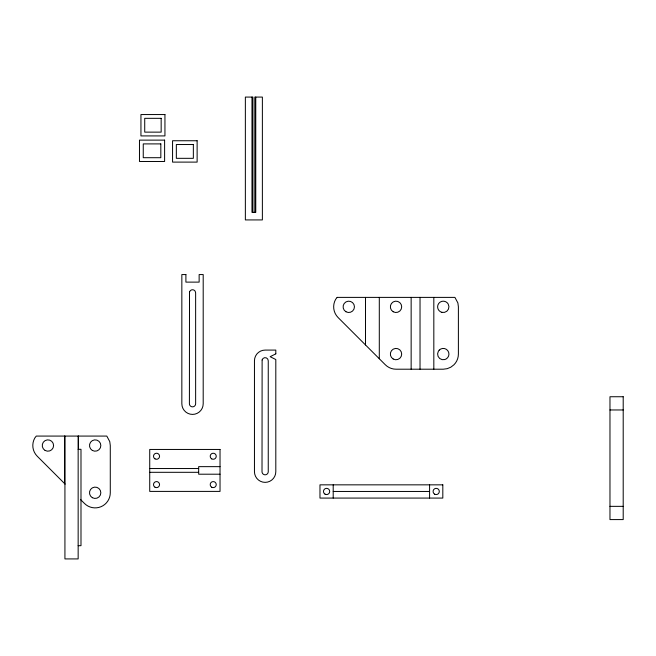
<?xml version="1.0" encoding="UTF-8"?>
<svg xmlns="http://www.w3.org/2000/svg" width="656" height="656" viewBox="0 0 656 656"><rect width="100%" height="100%" fill="white"/><g stroke="black" fill="none" stroke-linecap="round" stroke-linejoin="round"><path stroke-width="0.98" d="M609.973 409.967L623.2 409.967M78.154 449.303L80.991 449.303L80.991 545.685L78.154 545.685M220.031 466.646L198.67 466.646L198.67 474.206L220.031 474.206M149.724 468.532L198.67 468.532M149.724 472.312L198.67 472.312M333.199 491.459L429.582 491.459M609.973 506.35L623.2 506.35M65.149 484.136L37.228 456.215A15.121 15.121 0 0 1 34.825 437.97L36.277 436.076L106.805 436.076L109.765 441.611L110.282 445.522L110.282 492.771A15.121 15.121 0 0 1 84.476 503.464L80.45 499.437M433.821 297.389L433.821 369.205M429.582 484.841L429.582 498.076M420.029 297.389L420.029 369.205M411.148 297.389L411.148 369.205M379.299 297.389L379.299 358.742M365.507 297.389L365.507 344.941M333.199 484.841L333.199 498.076M255.758 97.08L255.758 212.364L251.978 212.364L251.978 97.08M254.815 212.364L254.815 97.08L262.375 97.08L262.375 219.924L245.36 219.924L245.36 97.08L252.921 97.08L252.921 212.364M78.441 436.076L78.441 449.368M78.154 436.076L78.154 558.92L64.928 558.92L64.928 436.076M64.641 436.076L64.641 483.636M189.51 291.994L189.404 403.735A3.116 3.116 0 0 0 192.52 406.851A3.116 3.116 0 0 0 195.636 403.735L195.636 292.797A3.116 3.116 0 0 0 189.51 291.994M262.121 359.947L262.015 471.689A3.116 3.116 0 0 0 265.131 474.813A3.116 3.116 0 0 0 268.247 471.689L268.247 360.759A3.116 3.116 0 0 0 262.121 359.947M337.135 297.389L335.683 299.275A15.121 15.121 0 0 0 338.086 317.529L385.334 364.777A15.121 15.121 0 0 0 396.027 369.205L443.276 369.205L447.187 368.688L450.828 367.18L453.96 364.777A15.121 15.121 0 0 0 458.388 354.084L458.388 306.836L457.88 302.924L454.92 297.389L337.135 297.389M439.266 350.074L438.364 351.247A5.666 5.666 0 0 0 444.743 359.562L446.105 358.996A5.666 5.666 0 0 0 447.769 350.632A5.666 5.666 0 0 0 439.266 350.074M275.807 353.855L270.141 356.692L275.807 359.529L275.807 471.689A10.676 10.676 0 0 1 265.131 482.365A10.676 10.676 0 0 1 254.454 471.689L254.454 360.759A10.676 10.676 0 0 1 265.131 350.083L275.807 350.083L275.807 353.855M164.943 114.554L140.942 114.554L140.942 135.915L164.943 135.915L164.943 114.554M161.163 118.334L144.722 118.334L144.722 132.135L161.163 132.135L161.163 118.334M164.607 140.122L139.474 140.122L139.474 161.483L164.607 161.483L164.607 140.122M197.128 140.745L172.561 140.745L172.561 162.106L197.128 162.106L197.128 140.745M160.827 143.902L143.254 143.902L143.254 157.702L160.827 157.702L160.827 143.902M193.348 144.525L176.341 144.525L176.341 158.326L193.348 158.326L193.348 144.525M185.902 274.561L181.843 274.561L181.843 403.735A10.676 10.676 0 0 0 192.52 414.412A10.676 10.676 0 0 0 203.196 403.735L203.196 274.561L199.137 274.561L199.137 282.121L185.902 282.121L185.902 274.561M623.2 396.741L609.973 396.741L609.973 519.585L623.2 519.585L623.2 396.741M220.031 449.45L149.724 449.45L149.724 491.401L220.031 491.401L220.031 449.45M442.816 484.841L319.972 484.841L319.972 498.076L442.816 498.076L442.816 484.841M441.808 312.313L440.438 311.748A5.666 5.666 0 0 1 438.774 303.384A5.666 5.666 0 0 1 447.285 302.826L448.179 303.999A5.666 5.666 0 0 1 441.808 312.313M345.942 311.748A5.666 5.666 0 0 0 354.445 306.836A5.666 5.666 0 0 0 345.942 301.924A5.666 5.666 0 0 0 345.942 311.748M393.19 311.748A5.666 5.666 0 0 0 401.693 306.836A5.666 5.666 0 0 0 393.19 301.924A5.666 5.666 0 0 0 393.19 311.748M393.19 358.996A5.666 5.666 0 0 0 401.693 354.084A5.666 5.666 0 0 0 393.19 349.172A5.666 5.666 0 0 0 393.19 358.996M434.641 494.157A3.116 3.116 0 0 0 439.315 491.459A3.116 3.116 0 0 0 434.641 488.761A3.116 3.116 0 0 0 434.641 494.157M325.032 494.157A3.116 3.116 0 0 0 329.706 491.459A3.116 3.116 0 0 0 325.032 488.761A3.116 3.116 0 0 0 325.032 494.157M155.013 487.219A3.026 3.026 0 0 0 159.556 484.595A3.026 3.026 0 0 0 155.013 481.98A3.026 3.026 0 0 0 155.013 487.219M211.716 487.219A3.026 3.026 0 0 0 216.25 484.595A3.026 3.026 0 0 0 211.716 481.98A3.026 3.026 0 0 0 211.716 487.219M211.716 458.872A3.026 3.026 0 0 0 216.25 456.248A3.026 3.026 0 0 0 211.716 453.632A3.026 3.026 0 0 0 211.716 458.872M155.013 458.872A3.026 3.026 0 0 0 159.556 456.248A3.026 3.026 0 0 0 155.013 453.632A3.026 3.026 0 0 0 155.013 458.872M45.084 450.434A5.666 5.666 0 0 0 53.587 445.522A5.666 5.666 0 0 0 45.084 440.619A5.666 5.666 0 0 0 45.084 450.434M92.332 450.434A5.666 5.666 0 0 0 100.835 445.522A5.666 5.666 0 0 0 92.332 440.619A5.666 5.666 0 0 0 92.332 450.434M92.332 497.683A5.666 5.666 0 0 0 100.835 492.771A5.666 5.666 0 0 0 92.332 487.859A5.666 5.666 0 0 0 92.332 497.683"/></g></svg>
